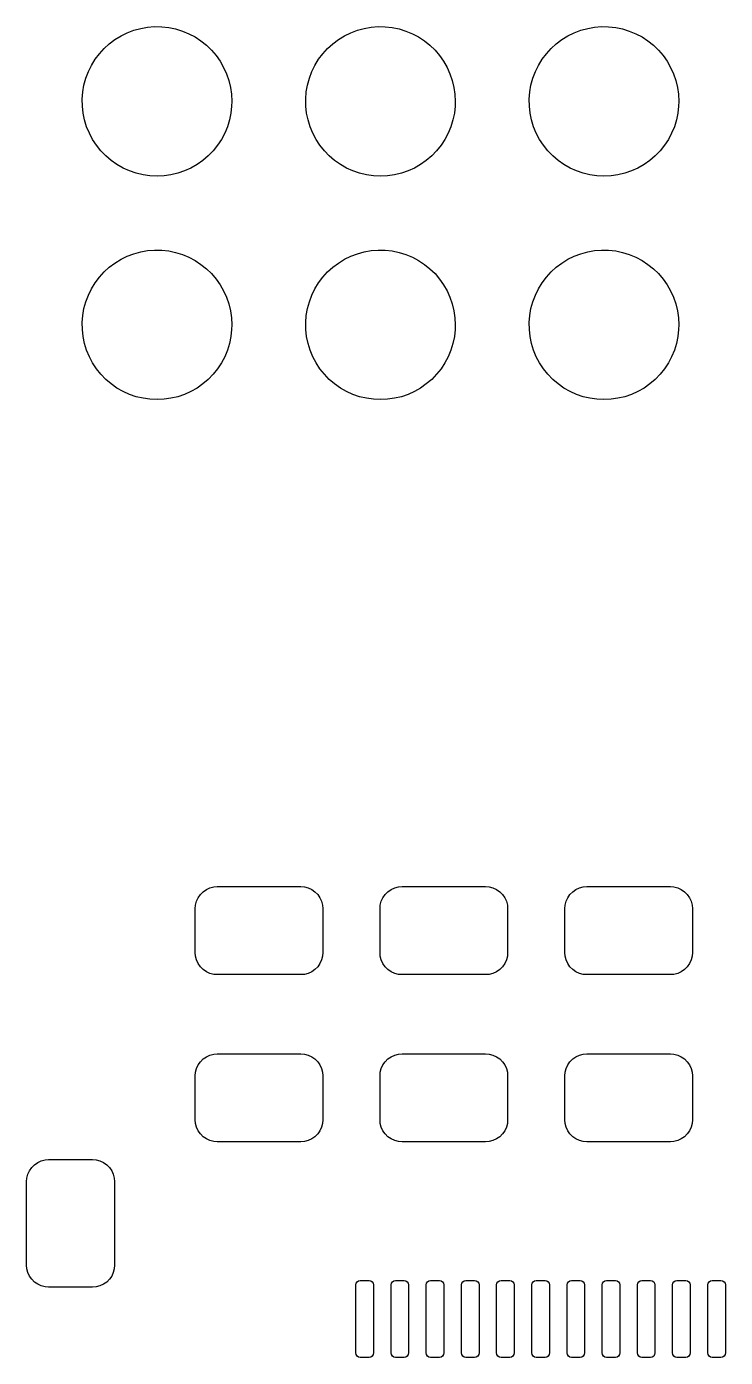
# Model space of a CAD drawing. Extents: x 92.4 to 156.4, y -90.2 to -56.2.
# Drawn here: x 118.56 to 126.5, y -72 to -56.88 of the extents above; entities that cross this region are included whole.
import ezdxf

# ---------------------------------------------------------------- set-up
doc = ezdxf.new("R2010")
doc.units = 0
doc.layers.add('BLACK', color=7, linetype='CONTINUOUS')

msp = doc.modelspace()

# ---------------------------------------------------------------- linework, layer by layer
at = {"layer": 'BLACK', "linetype": 'CONTINUOUS'}
for p, q in [((119.562, -57.022), (119.631, -56.9801)), ((119.631, -56.9801), (119.702, -56.9449)), ((119.702, -56.9449), (119.777, -56.9166)), ((119.777, -56.9166), (119.855, -56.8955)), ((119.855, -56.8955), (119.933, -56.8817)), ((119.933, -56.8817), (120.013, -56.8754)), ((120.013, -56.8754), (120.093, -56.8767)), ((120.093, -56.8767), (120.173, -56.8855)), ((120.173, -56.8855), (120.251, -56.9017)), ((120.251, -56.9017), (120.328, -56.9253)), ((120.328, -56.9253), (120.402, -56.9559)), ((120.402, -56.9559), (120.473, -56.9934)), ((120.473, -56.9934), (120.54, -57.0373)), ((122.102, -57.022), (122.171, -56.9801)), ((122.171, -56.9801), (122.242, -56.9449)), ((122.242, -56.9449), (122.317, -56.9166)), ((122.317, -56.9166), (122.395, -56.8955)), ((122.395, -56.8955), (122.473, -56.8817)), ((122.473, -56.8817), (122.553, -56.8754)), ((122.553, -56.8754), (122.633, -56.8767)), ((122.633, -56.8767), (122.713, -56.8855)), ((122.713, -56.8855), (122.791, -56.9017)), ((122.791, -56.9017), (122.868, -56.9253)), ((122.868, -56.9253), (122.942, -56.9559)), ((122.942, -56.9559), (123.013, -56.9934)), ((123.013, -56.9934), (123.08, -57.0373)), ((124.642, -57.022), (124.711, -56.9801)), ((124.711, -56.9801), (124.782, -56.9449)), ((124.782, -56.9449), (124.857, -56.9166)), ((124.857, -56.9166), (124.935, -56.8955)), ((124.935, -56.8955), (125.013, -56.8817)), ((125.013, -56.8817), (125.093, -56.8754)), ((125.093, -56.8754), (125.173, -56.8767)), ((125.173, -56.8767), (125.253, -56.8855)), ((125.253, -56.8855), (125.331, -56.9017)), ((125.331, -56.9017), (125.408, -56.9253)), ((125.408, -56.9253), (125.482, -56.9559)), ((125.482, -56.9559), (125.553, -56.9934)), ((125.553, -56.9934), (125.62, -57.0373)), ((119.385, -57.1832), (119.439, -57.124)), ((119.439, -57.124), (119.498, -57.0701)), ((119.498, -57.0701), (119.562, -57.022)), ((120.54, -57.0373), (120.602, -57.0874)), ((120.602, -57.0874), (120.66, -57.1431)), ((120.66, -57.1431), (120.712, -57.204)), ((121.925, -57.1832), (121.979, -57.124)), ((121.979, -57.124), (122.038, -57.0701)), ((122.038, -57.0701), (122.102, -57.022)), ((123.08, -57.0373), (123.142, -57.0874)), ((123.142, -57.0874), (123.2, -57.1431)), ((123.2, -57.1431), (123.252, -57.204)), ((124.465, -57.1832), (124.519, -57.124)), ((124.519, -57.124), (124.578, -57.0701)), ((124.578, -57.0701), (124.642, -57.022)), ((125.62, -57.0373), (125.682, -57.0874)), ((125.682, -57.0874), (125.74, -57.1431)), ((125.74, -57.1431), (125.792, -57.204)), ((119.26, -57.3874), (119.295, -57.3155)), ((119.295, -57.3155), (119.337, -57.2472)), ((119.337, -57.2472), (119.385, -57.1832)), ((120.712, -57.204), (120.758, -57.2695)), ((120.758, -57.2695), (120.797, -57.3391)), ((121.8, -57.3874), (121.835, -57.3155)), ((121.835, -57.3155), (121.877, -57.2472)), ((121.877, -57.2472), (121.925, -57.1832)), ((123.252, -57.204), (123.298, -57.2695)), ((123.298, -57.2695), (123.337, -57.3391)), ((124.34, -57.3874), (124.375, -57.3155)), ((124.375, -57.3155), (124.417, -57.2472)), ((124.417, -57.2472), (124.465, -57.1832)), ((125.792, -57.204), (125.838, -57.2695)), ((125.838, -57.2695), (125.877, -57.3391)), ((119.21, -57.5396), (119.232, -57.4623)), ((119.232, -57.4623), (119.26, -57.3874)), ((120.797, -57.3391), (120.83, -57.4121)), ((120.83, -57.4121), (120.856, -57.4879)), ((121.75, -57.5396), (121.772, -57.4623)), ((121.772, -57.4623), (121.8, -57.3874)), ((123.337, -57.3391), (123.37, -57.4121)), ((123.37, -57.4121), (123.396, -57.4879)), ((124.29, -57.5396), (124.312, -57.4623)), ((124.312, -57.4623), (124.34, -57.3874)), ((125.877, -57.3391), (125.91, -57.4121)), ((125.91, -57.4121), (125.936, -57.4879)), ((119.19, -57.6983), (119.197, -57.6185)), ((119.197, -57.6185), (119.21, -57.5396)), ((120.856, -57.4879), (120.875, -57.5657)), ((120.875, -57.5657), (120.886, -57.645)), ((121.73, -57.6983), (121.737, -57.6185)), ((121.737, -57.6185), (121.75, -57.5396)), ((123.396, -57.4879), (123.415, -57.5657)), ((123.415, -57.5657), (123.426, -57.645)), ((124.27, -57.6983), (124.277, -57.6185)), ((124.277, -57.6185), (124.29, -57.5396)), ((125.936, -57.4879), (125.955, -57.5657)), ((125.955, -57.5657), (125.966, -57.645)), ((119.192, -57.7784), (119.19, -57.6983)), ((120.886, -57.645), (120.89, -57.725)), ((120.89, -57.725), (120.888, -57.7784)), ((121.732, -57.7784), (121.73, -57.6983)), ((123.426, -57.645), (123.43, -57.725)), ((123.43, -57.725), (123.428, -57.7784)), ((124.272, -57.7784), (124.27, -57.6983)), ((125.966, -57.645), (125.97, -57.725)), ((125.97, -57.725), (125.968, -57.7784)), ((119.2, -57.858), (119.192, -57.7784)), ((119.217, -57.9364), (119.2, -57.858)), ((120.88, -57.858), (120.863, -57.9364)), ((120.888, -57.7784), (120.88, -57.858)), ((121.74, -57.858), (121.732, -57.7784)), ((121.757, -57.9364), (121.74, -57.858)), ((123.42, -57.858), (123.403, -57.9364)), ((123.428, -57.7784), (123.42, -57.858)), ((124.28, -57.858), (124.272, -57.7784)), ((124.297, -57.9364), (124.28, -57.858)), ((125.96, -57.858), (125.943, -57.9364)), ((125.968, -57.7784), (125.96, -57.858)), ((119.24, -58.0129), (119.217, -57.9364)), ((119.271, -58.0869), (119.24, -58.0129)), ((120.84, -58.0129), (120.809, -58.0869)), ((120.863, -57.9364), (120.84, -58.0129)), ((121.78, -58.0129), (121.757, -57.9364)), ((121.811, -58.0869), (121.78, -58.0129)), ((123.38, -58.0129), (123.349, -58.0869)), ((123.403, -57.9364), (123.38, -58.0129)), ((124.32, -58.0129), (124.297, -57.9364)), ((124.351, -58.0869), (124.32, -58.0129)), ((125.92, -58.0129), (125.889, -58.0869)), ((125.943, -57.9364), (125.92, -58.0129)), ((119.308, -58.1577), (119.271, -58.0869)), ((119.352, -58.2246), (119.308, -58.1577)), ((119.402, -58.2871), (119.352, -58.2246)), ((120.728, -58.2246), (120.678, -58.2871)), ((120.772, -58.1577), (120.728, -58.2246)), ((120.809, -58.0869), (120.772, -58.1577)), ((121.848, -58.1577), (121.811, -58.0869)), ((121.892, -58.2246), (121.848, -58.1577)), ((121.942, -58.2871), (121.892, -58.2246)), ((123.268, -58.2246), (123.218, -58.2871)), ((123.312, -58.1577), (123.268, -58.2246)), ((123.349, -58.0869), (123.312, -58.1577)), ((124.388, -58.1577), (124.351, -58.0869)), ((124.432, -58.2246), (124.388, -58.1577)), ((124.482, -58.2871), (124.432, -58.2246)), ((125.808, -58.2246), (125.758, -58.2871)), ((125.852, -58.1577), (125.808, -58.2246)), ((125.889, -58.0869), (125.852, -58.1577)), ((119.458, -58.3446), (119.402, -58.2871)), ((119.519, -58.3966), (119.458, -58.3446)), ((120.622, -58.3446), (120.561, -58.3966)), ((120.678, -58.2871), (120.622, -58.3446)), ((121.998, -58.3446), (121.942, -58.2871)), ((122.059, -58.3966), (121.998, -58.3446)), ((123.162, -58.3446), (123.101, -58.3966)), ((123.218, -58.2871), (123.162, -58.3446)), ((124.538, -58.3446), (124.482, -58.2871)), ((124.599, -58.3966), (124.538, -58.3446)), ((125.702, -58.3446), (125.641, -58.3966)), ((125.758, -58.2871), (125.702, -58.3446)), ((119.585, -58.4427), (119.519, -58.3966)), ((119.654, -58.4824), (119.585, -58.4427)), ((119.727, -58.5153), (119.654, -58.4824)), ((119.803, -58.5412), (119.727, -58.5153)), ((120.353, -58.5153), (120.277, -58.5412)), ((120.426, -58.4824), (120.353, -58.5153)), ((120.495, -58.4427), (120.426, -58.4824)), ((120.561, -58.3966), (120.495, -58.4427)), ((122.125, -58.4427), (122.059, -58.3966)), ((122.194, -58.4824), (122.125, -58.4427)), ((122.267, -58.5153), (122.194, -58.4824)), ((122.343, -58.5412), (122.267, -58.5153)), ((122.893, -58.5153), (122.817, -58.5412)), ((122.966, -58.4824), (122.893, -58.5153)), ((123.035, -58.4427), (122.966, -58.4824)), ((123.101, -58.3966), (123.035, -58.4427)), ((124.665, -58.4427), (124.599, -58.3966)), ((124.734, -58.4824), (124.665, -58.4427)), ((124.807, -58.5153), (124.734, -58.4824)), ((124.883, -58.5412), (124.807, -58.5153)), ((125.433, -58.5153), (125.357, -58.5412)), ((125.506, -58.4824), (125.433, -58.5153)), ((125.575, -58.4427), (125.506, -58.4824)), ((125.641, -58.3966), (125.575, -58.4427)), ((119.881, -58.5599), (119.803, -58.5412)), ((119.96, -58.5712), (119.881, -58.5599)), ((120.04, -58.575), (119.96, -58.5712)), ((120.12, -58.5712), (120.04, -58.575)), ((120.199, -58.5599), (120.12, -58.5712)), ((120.277, -58.5412), (120.199, -58.5599)), ((122.421, -58.5599), (122.343, -58.5412)), ((122.5, -58.5712), (122.421, -58.5599)), ((122.58, -58.575), (122.5, -58.5712)), ((122.66, -58.5712), (122.58, -58.575)), ((122.739, -58.5599), (122.66, -58.5712)), ((122.817, -58.5412), (122.739, -58.5599)), ((124.961, -58.5599), (124.883, -58.5412)), ((125.04, -58.5712), (124.961, -58.5599)), ((125.12, -58.575), (125.04, -58.5712)), ((125.2, -58.5712), (125.12, -58.575)), ((125.279, -58.5599), (125.2, -58.5712)), ((125.357, -58.5412), (125.279, -58.5599)), ((119.777, -59.4566), (119.855, -59.4355)), ((119.855, -59.4355), (119.933, -59.4217)), ((119.933, -59.4217), (120.013, -59.4154)), ((120.013, -59.4154), (120.093, -59.4167)), ((120.093, -59.4167), (120.173, -59.4255)), ((120.173, -59.4255), (120.251, -59.4417)), ((122.317, -59.4566), (122.395, -59.4355)), ((122.395, -59.4355), (122.473, -59.4217)), ((122.473, -59.4217), (122.553, -59.4154)), ((122.553, -59.4154), (122.633, -59.4167)), ((122.633, -59.4167), (122.713, -59.4255)), ((122.713, -59.4255), (122.791, -59.4417)), ((124.857, -59.4566), (124.935, -59.4355)), ((124.935, -59.4355), (125.013, -59.4217)), ((125.013, -59.4217), (125.093, -59.4154)), ((125.093, -59.4154), (125.173, -59.4167)), ((125.173, -59.4167), (125.253, -59.4255)), ((125.253, -59.4255), (125.331, -59.4417)), ((119.498, -59.6101), (119.562, -59.562)), ((119.562, -59.562), (119.631, -59.5201)), ((119.631, -59.5201), (119.702, -59.4849)), ((119.702, -59.4849), (119.777, -59.4566)), ((120.251, -59.4417), (120.328, -59.4653)), ((120.328, -59.4653), (120.402, -59.4959)), ((120.402, -59.4959), (120.473, -59.5334)), ((120.473, -59.5334), (120.54, -59.5773)), ((120.54, -59.5773), (120.602, -59.6274)), ((122.038, -59.6101), (122.102, -59.562)), ((122.102, -59.562), (122.171, -59.5201)), ((122.171, -59.5201), (122.242, -59.4849)), ((122.242, -59.4849), (122.317, -59.4566)), ((122.791, -59.4417), (122.868, -59.4653)), ((122.868, -59.4653), (122.942, -59.4959)), ((122.942, -59.4959), (123.013, -59.5334)), ((123.013, -59.5334), (123.08, -59.5773)), ((123.08, -59.5773), (123.142, -59.6274)), ((124.578, -59.6101), (124.642, -59.562)), ((124.642, -59.562), (124.711, -59.5201)), ((124.711, -59.5201), (124.782, -59.4849)), ((124.782, -59.4849), (124.857, -59.4566)), ((125.331, -59.4417), (125.408, -59.4653)), ((125.408, -59.4653), (125.482, -59.4959)), ((125.482, -59.4959), (125.553, -59.5334)), ((125.553, -59.5334), (125.62, -59.5773)), ((125.62, -59.5773), (125.682, -59.6274)), ((119.337, -59.7872), (119.385, -59.7232)), ((119.385, -59.7232), (119.439, -59.664)), ((119.439, -59.664), (119.498, -59.6101)), ((120.602, -59.6274), (120.66, -59.6831)), ((120.66, -59.6831), (120.712, -59.744)), ((121.877, -59.7872), (121.925, -59.7232)), ((121.925, -59.7232), (121.979, -59.664)), ((121.979, -59.664), (122.038, -59.6101)), ((123.142, -59.6274), (123.2, -59.6831)), ((123.2, -59.6831), (123.252, -59.744)), ((124.417, -59.7872), (124.465, -59.7232)), ((124.465, -59.7232), (124.519, -59.664)), ((124.519, -59.664), (124.578, -59.6101)), ((125.682, -59.6274), (125.74, -59.6831)), ((125.74, -59.6831), (125.792, -59.744)), ((119.26, -59.9274), (119.295, -59.8555)), ((119.295, -59.8555), (119.337, -59.7872)), ((120.712, -59.744), (120.758, -59.8095)), ((120.758, -59.8095), (120.797, -59.8791)), ((120.797, -59.8791), (120.83, -59.9521)), ((121.8, -59.9274), (121.835, -59.8555)), ((121.835, -59.8555), (121.877, -59.7872)), ((123.252, -59.744), (123.298, -59.8095)), ((123.298, -59.8095), (123.337, -59.8791)), ((123.337, -59.8791), (123.37, -59.9521)), ((124.34, -59.9274), (124.375, -59.8555)), ((124.375, -59.8555), (124.417, -59.7872)), ((125.792, -59.744), (125.838, -59.8095)), ((125.838, -59.8095), (125.877, -59.8791)), ((125.877, -59.8791), (125.91, -59.9521)), ((119.21, -60.0796), (119.232, -60.0023)), ((119.232, -60.0023), (119.26, -59.9274)), ((120.83, -59.9521), (120.856, -60.0279)), ((120.856, -60.0279), (120.875, -60.1057)), ((121.75, -60.0796), (121.772, -60.0023)), ((121.772, -60.0023), (121.8, -59.9274)), ((123.37, -59.9521), (123.396, -60.0279)), ((123.396, -60.0279), (123.415, -60.1057)), ((124.29, -60.0796), (124.312, -60.0023)), ((124.312, -60.0023), (124.34, -59.9274)), ((125.91, -59.9521), (125.936, -60.0279)), ((125.936, -60.0279), (125.955, -60.1057)), ((119.19, -60.2383), (119.197, -60.1585)), ((119.197, -60.1585), (119.21, -60.0796)), ((120.875, -60.1057), (120.886, -60.185)), ((120.886, -60.185), (120.89, -60.265)), ((121.73, -60.2383), (121.737, -60.1585)), ((121.737, -60.1585), (121.75, -60.0796)), ((123.415, -60.1057), (123.426, -60.185)), ((123.426, -60.185), (123.43, -60.265)), ((124.27, -60.2383), (124.277, -60.1585)), ((124.277, -60.1585), (124.29, -60.0796)), ((125.955, -60.1057), (125.966, -60.185)), ((125.966, -60.185), (125.97, -60.265)), ((119.192, -60.3184), (119.19, -60.2383)), ((119.2, -60.398), (119.192, -60.3184)), ((120.888, -60.3184), (120.88, -60.398)), ((120.89, -60.265), (120.888, -60.3184)), ((121.732, -60.3184), (121.73, -60.2383)), ((121.74, -60.398), (121.732, -60.3184)), ((123.428, -60.3184), (123.42, -60.398)), ((123.43, -60.265), (123.428, -60.3184)), ((124.272, -60.3184), (124.27, -60.2383)), ((124.28, -60.398), (124.272, -60.3184)), ((125.968, -60.3184), (125.96, -60.398)), ((125.97, -60.265), (125.968, -60.3184)), ((119.217, -60.4764), (119.2, -60.398)), ((119.24, -60.5529), (119.217, -60.4764)), ((120.863, -60.4764), (120.84, -60.5529)), ((120.88, -60.398), (120.863, -60.4764)), ((121.757, -60.4764), (121.74, -60.398)), ((121.78, -60.5529), (121.757, -60.4764)), ((123.403, -60.4764), (123.38, -60.5529)), ((123.42, -60.398), (123.403, -60.4764)), ((124.297, -60.4764), (124.28, -60.398)), ((124.32, -60.5529), (124.297, -60.4764)), ((125.943, -60.4764), (125.92, -60.5529)), ((125.96, -60.398), (125.943, -60.4764)), ((119.271, -60.6269), (119.24, -60.5529)), ((119.308, -60.6977), (119.271, -60.6269)), ((120.809, -60.6269), (120.772, -60.6977)), ((120.84, -60.5529), (120.809, -60.6269)), ((121.811, -60.6269), (121.78, -60.5529)), ((121.848, -60.6977), (121.811, -60.6269)), ((123.349, -60.6269), (123.312, -60.6977)), ((123.38, -60.5529), (123.349, -60.6269)), ((124.351, -60.6269), (124.32, -60.5529)), ((124.388, -60.6977), (124.351, -60.6269)), ((125.889, -60.6269), (125.852, -60.6977)), ((125.92, -60.5529), (125.889, -60.6269)), ((119.352, -60.7646), (119.308, -60.6977)), ((119.402, -60.8271), (119.352, -60.7646)), ((120.728, -60.7646), (120.678, -60.8271)), ((120.772, -60.6977), (120.728, -60.7646)), ((121.892, -60.7646), (121.848, -60.6977)), ((121.942, -60.8271), (121.892, -60.7646)), ((123.268, -60.7646), (123.218, -60.8271)), ((123.312, -60.6977), (123.268, -60.7646)), ((124.432, -60.7646), (124.388, -60.6977)), ((124.482, -60.8271), (124.432, -60.7646)), ((125.808, -60.7646), (125.758, -60.8271)), ((125.852, -60.6977), (125.808, -60.7646)), ((119.458, -60.8846), (119.402, -60.8271)), ((119.519, -60.9366), (119.458, -60.8846)), ((119.585, -60.9827), (119.519, -60.9366)), ((120.561, -60.9366), (120.495, -60.9827)), ((120.622, -60.8846), (120.561, -60.9366)), ((120.678, -60.8271), (120.622, -60.8846)), ((121.998, -60.8846), (121.942, -60.8271)), ((122.059, -60.9366), (121.998, -60.8846)), ((122.125, -60.9827), (122.059, -60.9366)), ((123.101, -60.9366), (123.035, -60.9827)), ((123.162, -60.8846), (123.101, -60.9366)), ((123.218, -60.8271), (123.162, -60.8846)), ((124.538, -60.8846), (124.482, -60.8271)), ((124.599, -60.9366), (124.538, -60.8846)), ((124.665, -60.9827), (124.599, -60.9366)), ((125.641, -60.9366), (125.575, -60.9827)), ((125.702, -60.8846), (125.641, -60.9366)), ((125.758, -60.8271), (125.702, -60.8846)), ((119.654, -61.0224), (119.585, -60.9827)), ((119.727, -61.0553), (119.654, -61.0224)), ((119.803, -61.0812), (119.727, -61.0553)), ((119.881, -61.0999), (119.803, -61.0812)), ((119.96, -61.1112), (119.881, -61.0999)), ((120.199, -61.0999), (120.12, -61.1112)), ((120.277, -61.0812), (120.199, -61.0999)), ((120.353, -61.0553), (120.277, -61.0812)), ((120.426, -61.0224), (120.353, -61.0553)), ((120.495, -60.9827), (120.426, -61.0224)), ((122.194, -61.0224), (122.125, -60.9827)), ((122.267, -61.0553), (122.194, -61.0224)), ((122.343, -61.0812), (122.267, -61.0553)), ((122.421, -61.0999), (122.343, -61.0812)), ((122.5, -61.1112), (122.421, -61.0999)), ((122.739, -61.0999), (122.66, -61.1112)), ((122.817, -61.0812), (122.739, -61.0999)), ((122.893, -61.0553), (122.817, -61.0812)), ((122.966, -61.0224), (122.893, -61.0553)), ((123.035, -60.9827), (122.966, -61.0224)), ((124.734, -61.0224), (124.665, -60.9827)), ((124.807, -61.0553), (124.734, -61.0224)), ((124.883, -61.0812), (124.807, -61.0553)), ((124.961, -61.0999), (124.883, -61.0812)), ((125.04, -61.1112), (124.961, -61.0999)), ((125.279, -61.0999), (125.2, -61.1112)), ((125.357, -61.0812), (125.279, -61.0999)), ((125.433, -61.0553), (125.357, -61.0812)), ((125.506, -61.0224), (125.433, -61.0553)), ((125.575, -60.9827), (125.506, -61.0224)), ((120.04, -61.115), (119.96, -61.1112)), ((120.12, -61.1112), (120.04, -61.115)), ((122.58, -61.115), (122.5, -61.1112)), ((122.66, -61.1112), (122.58, -61.115)), ((125.12, -61.115), (125.04, -61.1112)), ((125.2, -61.1112), (125.12, -61.115)), ((120.565, -66.7082), (120.601, -66.6828)), ((120.601, -66.6828), (120.642, -66.6643)), ((120.642, -66.6643), (120.685, -66.6533)), ((120.685, -66.6533), (120.725, -66.65)), ((120.725, -66.65), (121.675, -66.65)), ((121.675, -66.65), (121.715, -66.6533)), ((121.715, -66.6533), (121.758, -66.6643)), ((121.758, -66.6643), (121.799, -66.6828)), ((121.799, -66.6828), (121.835, -66.7082)), ((122.665, -66.7082), (122.701, -66.6828)), ((122.701, -66.6828), (122.742, -66.6643)), ((122.742, -66.6643), (122.785, -66.6533)), ((122.785, -66.6533), (122.825, -66.65)), ((122.825, -66.65), (123.775, -66.65)), ((123.775, -66.65), (123.815, -66.6533)), ((123.815, -66.6533), (123.858, -66.6643)), ((123.858, -66.6643), (123.899, -66.6828)), ((123.899, -66.6828), (123.935, -66.7082)), ((124.765, -66.7082), (124.801, -66.6828)), ((124.801, -66.6828), (124.842, -66.6643)), ((124.842, -66.6643), (124.885, -66.6533)), ((124.885, -66.6533), (124.925, -66.65)), ((124.925, -66.65), (125.875, -66.65)), ((125.875, -66.65), (125.915, -66.6533)), ((125.915, -66.6533), (125.958, -66.6643)), ((125.958, -66.6643), (125.999, -66.6828)), ((125.999, -66.6828), (126.035, -66.7082)), ((120.478, -66.8596), (120.489, -66.8165)), ((120.489, -66.8165), (120.508, -66.7761)), ((120.508, -66.7761), (120.533, -66.7396)), ((120.533, -66.7396), (120.565, -66.7082)), ((121.835, -66.7082), (121.867, -66.7396)), ((121.867, -66.7396), (121.892, -66.7761)), ((121.892, -66.7761), (121.911, -66.8165)), ((121.911, -66.8165), (121.922, -66.8596)), ((122.578, -66.8596), (122.589, -66.8165)), ((122.589, -66.8165), (122.608, -66.7761)), ((122.608, -66.7761), (122.633, -66.7396)), ((122.633, -66.7396), (122.665, -66.7082)), ((123.935, -66.7082), (123.967, -66.7396)), ((123.967, -66.7396), (123.992, -66.7761)), ((123.992, -66.7761), (124.011, -66.8165)), ((124.011, -66.8165), (124.022, -66.8596)), ((124.678, -66.8596), (124.689, -66.8165)), ((124.689, -66.8165), (124.708, -66.7761)), ((124.708, -66.7761), (124.733, -66.7396)), ((124.733, -66.7396), (124.765, -66.7082)), ((126.035, -66.7082), (126.067, -66.7396)), ((126.067, -66.7396), (126.092, -66.7761)), ((126.092, -66.7761), (126.111, -66.8165)), ((126.111, -66.8165), (126.122, -66.8596)), ((120.475, -66.9), (120.478, -66.8596)), ((120.475, -67.4), (120.475, -66.9)), ((121.922, -66.8596), (121.925, -66.9)), ((121.925, -66.9), (121.925, -67.4)), ((122.575, -66.9), (122.578, -66.8596)), ((122.575, -67.4), (122.575, -66.9)), ((124.022, -66.8596), (124.025, -66.9)), ((124.025, -66.9), (124.025, -67.4)), ((124.675, -66.9), (124.678, -66.8596)), ((124.675, -67.4), (124.675, -66.9)), ((126.122, -66.8596), (126.125, -66.9)), ((126.125, -66.9), (126.125, -67.4)), ((120.478, -67.4404), (120.475, -67.4)), ((120.489, -67.4835), (120.478, -67.4404)), ((121.922, -67.4404), (121.911, -67.4835)), ((121.925, -67.4), (121.922, -67.4404)), ((122.578, -67.4404), (122.575, -67.4)), ((122.589, -67.4835), (122.578, -67.4404)), ((124.022, -67.4404), (124.011, -67.4835)), ((124.025, -67.4), (124.022, -67.4404)), ((124.678, -67.4404), (124.675, -67.4)), ((124.689, -67.4835), (124.678, -67.4404)), ((126.122, -67.4404), (126.111, -67.4835)), ((126.125, -67.4), (126.122, -67.4404)), ((120.508, -67.5239), (120.489, -67.4835)), ((120.533, -67.5604), (120.508, -67.5239)), ((120.565, -67.5918), (120.533, -67.5604)), ((120.601, -67.6172), (120.565, -67.5918)), ((121.835, -67.5918), (121.799, -67.6172)), ((121.867, -67.5604), (121.835, -67.5918)), ((121.892, -67.5239), (121.867, -67.5604)), ((121.911, -67.4835), (121.892, -67.5239)), ((122.608, -67.5239), (122.589, -67.4835)), ((122.633, -67.5604), (122.608, -67.5239)), ((122.665, -67.5918), (122.633, -67.5604)), ((122.701, -67.6172), (122.665, -67.5918)), ((123.935, -67.5918), (123.899, -67.6172)), ((123.967, -67.5604), (123.935, -67.5918)), ((123.992, -67.5239), (123.967, -67.5604)), ((124.011, -67.4835), (123.992, -67.5239)), ((124.708, -67.5239), (124.689, -67.4835)), ((124.733, -67.5604), (124.708, -67.5239)), ((124.765, -67.5918), (124.733, -67.5604)), ((124.801, -67.6172), (124.765, -67.5918)), ((126.035, -67.5918), (125.999, -67.6172)), ((126.067, -67.5604), (126.035, -67.5918)), ((126.092, -67.5239), (126.067, -67.5604)), ((126.111, -67.4835), (126.092, -67.5239)), ((120.642, -67.6357), (120.601, -67.6172)), ((120.685, -67.6467), (120.642, -67.6357)), ((120.725, -67.65), (120.685, -67.6467)), ((121.675, -67.65), (120.725, -67.65)), ((121.715, -67.6467), (121.675, -67.65)), ((121.758, -67.6357), (121.715, -67.6467)), ((121.799, -67.6172), (121.758, -67.6357)), ((122.742, -67.6357), (122.701, -67.6172)), ((122.785, -67.6467), (122.742, -67.6357)), ((122.825, -67.65), (122.785, -67.6467)), ((123.775, -67.65), (122.825, -67.65)), ((123.815, -67.6467), (123.775, -67.65)), ((123.858, -67.6357), (123.815, -67.6467)), ((123.899, -67.6172), (123.858, -67.6357)), ((124.842, -67.6357), (124.801, -67.6172)), ((124.885, -67.6467), (124.842, -67.6357)), ((124.925, -67.65), (124.885, -67.6467)), ((125.875, -67.65), (124.925, -67.65)), ((125.915, -67.6467), (125.875, -67.65)), ((125.958, -67.6357), (125.915, -67.6467)), ((125.999, -67.6172), (125.958, -67.6357)), ((120.508, -68.6761), (120.533, -68.6396)), ((120.533, -68.6396), (120.565, -68.6082)), ((120.565, -68.6082), (120.601, -68.5828)), ((120.601, -68.5828), (120.642, -68.5643)), ((120.642, -68.5643), (120.685, -68.5533)), ((120.685, -68.5533), (120.725, -68.55)), ((120.725, -68.55), (121.675, -68.55)), ((121.675, -68.55), (121.715, -68.5533)), ((121.715, -68.5533), (121.758, -68.5643)), ((121.758, -68.5643), (121.799, -68.5828)), ((121.799, -68.5828), (121.835, -68.6082)), ((121.835, -68.6082), (121.867, -68.6396)), ((121.867, -68.6396), (121.892, -68.6761)), ((122.608, -68.6761), (122.633, -68.6396)), ((122.633, -68.6396), (122.665, -68.6082)), ((122.665, -68.6082), (122.701, -68.5828)), ((122.701, -68.5828), (122.742, -68.5643)), ((122.742, -68.5643), (122.785, -68.5533)), ((122.785, -68.5533), (122.825, -68.55)), ((122.825, -68.55), (123.775, -68.55)), ((123.775, -68.55), (123.815, -68.5533)), ((123.815, -68.5533), (123.858, -68.5643)), ((123.858, -68.5643), (123.899, -68.5828)), ((123.899, -68.5828), (123.935, -68.6082)), ((123.935, -68.6082), (123.967, -68.6396)), ((123.967, -68.6396), (123.992, -68.6761)), ((124.708, -68.6761), (124.733, -68.6396)), ((124.733, -68.6396), (124.765, -68.6082)), ((124.765, -68.6082), (124.801, -68.5828)), ((124.801, -68.5828), (124.842, -68.5643)), ((124.842, -68.5643), (124.885, -68.5533)), ((124.885, -68.5533), (124.925, -68.55)), ((124.925, -68.55), (125.875, -68.55)), ((125.875, -68.55), (125.915, -68.5533)), ((125.915, -68.5533), (125.958, -68.5643)), ((125.958, -68.5643), (125.999, -68.5828)), ((125.999, -68.5828), (126.035, -68.6082)), ((126.035, -68.6082), (126.067, -68.6396)), ((126.067, -68.6396), (126.092, -68.6761)), ((120.475, -68.8), (120.478, -68.7596)), ((120.475, -69.3), (120.475, -68.8)), ((120.478, -68.7596), (120.489, -68.7165)), ((120.489, -68.7165), (120.508, -68.6761)), ((121.892, -68.6761), (121.911, -68.7165)), ((121.911, -68.7165), (121.922, -68.7596)), ((121.922, -68.7596), (121.925, -68.8)), ((121.925, -68.8), (121.925, -69.3)), ((122.575, -68.8), (122.578, -68.7596)), ((122.575, -69.3), (122.575, -68.8)), ((122.578, -68.7596), (122.589, -68.7165)), ((122.589, -68.7165), (122.608, -68.6761)), ((123.992, -68.6761), (124.011, -68.7165)), ((124.011, -68.7165), (124.022, -68.7596)), ((124.022, -68.7596), (124.025, -68.8)), ((124.025, -68.8), (124.025, -69.3)), ((124.675, -68.8), (124.678, -68.7596)), ((124.675, -69.3), (124.675, -68.8)), ((124.678, -68.7596), (124.689, -68.7165)), ((124.689, -68.7165), (124.708, -68.6761)), ((126.092, -68.6761), (126.111, -68.7165)), ((126.111, -68.7165), (126.122, -68.7596)), ((126.122, -68.7596), (126.125, -68.8)), ((126.125, -68.8), (126.125, -69.3)), ((120.478, -69.3404), (120.475, -69.3)), ((120.489, -69.3835), (120.478, -69.3404)), ((120.508, -69.4239), (120.489, -69.3835)), ((121.911, -69.3835), (121.892, -69.4239)), ((121.922, -69.3404), (121.911, -69.3835)), ((121.925, -69.3), (121.922, -69.3404)), ((122.578, -69.3404), (122.575, -69.3)), ((122.589, -69.3835), (122.578, -69.3404)), ((122.608, -69.4239), (122.589, -69.3835)), ((124.011, -69.3835), (123.992, -69.4239)), ((124.022, -69.3404), (124.011, -69.3835)), ((124.025, -69.3), (124.022, -69.3404)), ((124.678, -69.3404), (124.675, -69.3)), ((124.689, -69.3835), (124.678, -69.3404)), ((124.708, -69.4239), (124.689, -69.3835)), ((126.111, -69.3835), (126.092, -69.4239)), ((126.122, -69.3404), (126.111, -69.3835)), ((126.125, -69.3), (126.122, -69.3404)), ((120.533, -69.4604), (120.508, -69.4239)), ((120.565, -69.4918), (120.533, -69.4604)), ((120.601, -69.5172), (120.565, -69.4918)), ((120.642, -69.5357), (120.601, -69.5172)), ((120.685, -69.5467), (120.642, -69.5357)), ((120.725, -69.55), (120.685, -69.5467)), ((121.675, -69.55), (120.725, -69.55)), ((121.715, -69.5467), (121.675, -69.55)), ((121.758, -69.5357), (121.715, -69.5467)), ((121.799, -69.5172), (121.758, -69.5357)), ((121.835, -69.4918), (121.799, -69.5172)), ((121.867, -69.4604), (121.835, -69.4918)), ((121.892, -69.4239), (121.867, -69.4604)), ((122.633, -69.4604), (122.608, -69.4239)), ((122.665, -69.4918), (122.633, -69.4604)), ((122.701, -69.5172), (122.665, -69.4918)), ((122.742, -69.5357), (122.701, -69.5172)), ((122.785, -69.5467), (122.742, -69.5357)), ((122.825, -69.55), (122.785, -69.5467)), ((123.775, -69.55), (122.825, -69.55)), ((123.815, -69.5467), (123.775, -69.55)), ((123.858, -69.5357), (123.815, -69.5467)), ((123.899, -69.5172), (123.858, -69.5357)), ((123.935, -69.4918), (123.899, -69.5172)), ((123.967, -69.4604), (123.935, -69.4918)), ((123.992, -69.4239), (123.967, -69.4604)), ((124.733, -69.4604), (124.708, -69.4239)), ((124.765, -69.4918), (124.733, -69.4604)), ((124.801, -69.5172), (124.765, -69.4918)), ((124.842, -69.5357), (124.801, -69.5172)), ((124.885, -69.5467), (124.842, -69.5357)), ((124.925, -69.55), (124.885, -69.5467)), ((125.875, -69.55), (124.925, -69.55)), ((125.915, -69.5467), (125.875, -69.55)), ((125.958, -69.5357), (125.915, -69.5467)), ((125.999, -69.5172), (125.958, -69.5357)), ((126.035, -69.4918), (125.999, -69.5172)), ((126.067, -69.4604), (126.035, -69.4918)), ((126.092, -69.4239), (126.067, -69.4604)), ((118.59, -69.8781), (118.616, -69.8416)), ((118.616, -69.8416), (118.647, -69.8102)), ((118.647, -69.8102), (118.684, -69.7848)), ((118.684, -69.7848), (118.724, -69.7663)), ((118.724, -69.7663), (118.767, -69.7552)), ((118.767, -69.7552), (118.808, -69.752)), ((118.808, -69.752), (119.308, -69.752)), ((119.308, -69.752), (119.348, -69.7552)), ((119.348, -69.7552), (119.391, -69.7663)), ((119.391, -69.7663), (119.431, -69.7848)), ((119.431, -69.7848), (119.468, -69.8102)), ((119.468, -69.8102), (119.499, -69.8416)), ((119.499, -69.8416), (119.525, -69.8781)), ((118.558, -70.002), (118.561, -69.9616)), ((118.558, -70.952), (118.558, -70.002)), ((118.561, -69.9616), (118.572, -69.9185)), ((118.572, -69.9185), (118.59, -69.8781)), ((119.525, -69.8781), (119.543, -69.9185)), ((119.543, -69.9185), (119.554, -69.9616)), ((119.554, -69.9616), (119.558, -70.002)), ((119.558, -70.002), (119.558, -70.952)), ((118.561, -70.9924), (118.558, -70.952)), ((118.572, -71.0354), (118.561, -70.9924)), ((118.59, -71.0758), (118.572, -71.0354)), ((118.616, -71.1123), (118.59, -71.0758)), ((119.525, -71.0758), (119.499, -71.1123)), ((119.543, -71.0354), (119.525, -71.0758)), ((119.554, -70.9924), (119.543, -71.0354)), ((119.558, -70.952), (119.554, -70.9924)), ((118.647, -71.1437), (118.616, -71.1123)), ((118.684, -71.1691), (118.647, -71.1437)), ((118.724, -71.1876), (118.684, -71.1691)), ((118.767, -71.1987), (118.724, -71.1876)), ((118.808, -71.202), (118.767, -71.1987)), ((119.308, -71.202), (118.808, -71.202)), ((119.348, -71.1987), (119.308, -71.202)), ((119.391, -71.1876), (119.348, -71.1987)), ((119.431, -71.1691), (119.391, -71.1876)), ((119.468, -71.1437), (119.431, -71.1691)), ((119.499, -71.1123), (119.468, -71.1437)), ((122.3, -71.175), (122.304, -71.1559)), ((122.3, -71.95), (122.3, -71.175)), ((122.304, -71.1559), (122.315, -71.1396)), ((122.315, -71.1396), (122.331, -71.1288)), ((122.331, -71.1288), (122.35, -71.125)), ((122.35, -71.125), (122.45, -71.125)), ((122.45, -71.125), (122.469, -71.1288)), ((122.469, -71.1288), (122.485, -71.1396)), ((122.485, -71.1396), (122.496, -71.1559)), ((122.496, -71.1559), (122.5, -71.175)), ((122.5, -71.175), (122.5, -71.95)), ((122.7, -71.175), (122.704, -71.1559)), ((122.7, -71.95), (122.7, -71.175)), ((122.704, -71.1559), (122.715, -71.1396)), ((122.715, -71.1396), (122.731, -71.1288)), ((122.731, -71.1288), (122.75, -71.125)), ((122.75, -71.125), (122.85, -71.125)), ((122.85, -71.125), (122.869, -71.1288)), ((122.869, -71.1288), (122.885, -71.1396)), ((122.885, -71.1396), (122.896, -71.1559)), ((122.896, -71.1559), (122.9, -71.175)), ((122.9, -71.175), (122.9, -71.95)), ((123.1, -71.175), (123.104, -71.1559)), ((123.1, -71.95), (123.1, -71.175)), ((123.104, -71.1559), (123.115, -71.1396)), ((123.115, -71.1396), (123.131, -71.1288)), ((123.131, -71.1288), (123.15, -71.125)), ((123.15, -71.125), (123.25, -71.125)), ((123.25, -71.125), (123.269, -71.1288)), ((123.269, -71.1288), (123.285, -71.1396)), ((123.285, -71.1396), (123.296, -71.1559)), ((123.296, -71.1559), (123.3, -71.175)), ((123.3, -71.175), (123.3, -71.95)), ((123.5, -71.175), (123.504, -71.1559)), ((123.5, -71.95), (123.5, -71.175)), ((123.504, -71.1559), (123.515, -71.1396)), ((123.515, -71.1396), (123.531, -71.1288)), ((123.531, -71.1288), (123.55, -71.125)), ((123.55, -71.125), (123.65, -71.125)), ((123.65, -71.125), (123.669, -71.1288)), ((123.669, -71.1288), (123.685, -71.1396)), ((123.685, -71.1396), (123.696, -71.1559)), ((123.696, -71.1559), (123.7, -71.175)), ((123.7, -71.175), (123.7, -71.95)), ((123.9, -71.175), (123.904, -71.1559)), ((123.9, -71.95), (123.9, -71.175)), ((123.904, -71.1559), (123.915, -71.1396)), ((123.915, -71.1396), (123.931, -71.1288)), ((123.931, -71.1288), (123.95, -71.125)), ((123.95, -71.125), (124.05, -71.125)), ((124.05, -71.125), (124.069, -71.1288)), ((124.069, -71.1288), (124.085, -71.1396)), ((124.085, -71.1396), (124.096, -71.1559)), ((124.096, -71.1559), (124.1, -71.175)), ((124.1, -71.175), (124.1, -71.95)), ((124.3, -71.175), (124.304, -71.1559)), ((124.3, -71.95), (124.3, -71.175)), ((124.304, -71.1559), (124.315, -71.1396)), ((124.315, -71.1396), (124.331, -71.1288)), ((124.331, -71.1288), (124.35, -71.125)), ((124.35, -71.125), (124.45, -71.125)), ((124.45, -71.125), (124.469, -71.1288)), ((124.469, -71.1288), (124.485, -71.1396)), ((124.485, -71.1396), (124.496, -71.1559)), ((124.496, -71.1559), (124.5, -71.175)), ((124.5, -71.175), (124.5, -71.95)), ((124.7, -71.175), (124.704, -71.1559)), ((124.7, -71.95), (124.7, -71.175)), ((124.704, -71.1559), (124.715, -71.1396)), ((124.715, -71.1396), (124.731, -71.1288)), ((124.731, -71.1288), (124.75, -71.125)), ((124.75, -71.125), (124.85, -71.125)), ((124.85, -71.125), (124.869, -71.1288)), ((124.869, -71.1288), (124.885, -71.1396)), ((124.885, -71.1396), (124.896, -71.1559)), ((124.896, -71.1559), (124.9, -71.175)), ((124.9, -71.175), (124.9, -71.95)), ((125.1, -71.175), (125.104, -71.1559)), ((125.1, -71.95), (125.1, -71.175)), ((125.104, -71.1559), (125.115, -71.1396)), ((125.115, -71.1396), (125.131, -71.1288)), ((125.131, -71.1288), (125.15, -71.125)), ((125.15, -71.125), (125.25, -71.125)), ((125.25, -71.125), (125.269, -71.1288)), ((125.269, -71.1288), (125.285, -71.1396)), ((125.285, -71.1396), (125.296, -71.1559)), ((125.296, -71.1559), (125.3, -71.175)), ((125.3, -71.175), (125.3, -71.95)), ((125.5, -71.175), (125.504, -71.1559)), ((125.5, -71.95), (125.5, -71.175)), ((125.504, -71.1559), (125.515, -71.1396)), ((125.515, -71.1396), (125.531, -71.1288)), ((125.531, -71.1288), (125.55, -71.125)), ((125.55, -71.125), (125.65, -71.125)), ((125.65, -71.125), (125.669, -71.1288)), ((125.669, -71.1288), (125.685, -71.1396)), ((125.685, -71.1396), (125.696, -71.1559)), ((125.696, -71.1559), (125.7, -71.175)), ((125.7, -71.175), (125.7, -71.95)), ((125.9, -71.175), (125.904, -71.1559)), ((125.9, -71.95), (125.9, -71.175)), ((125.904, -71.1559), (125.915, -71.1396)), ((125.915, -71.1396), (125.931, -71.1288)), ((125.931, -71.1288), (125.95, -71.125)), ((125.95, -71.125), (126.05, -71.125)), ((126.05, -71.125), (126.069, -71.1288)), ((126.069, -71.1288), (126.085, -71.1396)), ((126.085, -71.1396), (126.096, -71.1559)), ((126.096, -71.1559), (126.1, -71.175)), ((126.1, -71.175), (126.1, -71.95)), ((126.3, -71.175), (126.304, -71.1559)), ((126.3, -71.95), (126.3, -71.175)), ((126.304, -71.1559), (126.315, -71.1396)), ((126.315, -71.1396), (126.331, -71.1288)), ((126.331, -71.1288), (126.35, -71.125)), ((126.35, -71.125), (126.45, -71.125)), ((126.45, -71.125), (126.469, -71.1288)), ((126.469, -71.1288), (126.485, -71.1396)), ((126.485, -71.1396), (126.496, -71.1559)), ((126.496, -71.1559), (126.5, -71.175)), ((126.5, -71.175), (126.5, -71.95)), ((122.304, -71.9691), (122.3, -71.95)), ((122.315, -71.9854), (122.304, -71.9691)), ((122.331, -71.9962), (122.315, -71.9854)), ((122.485, -71.9854), (122.469, -71.9962)), ((122.496, -71.9691), (122.485, -71.9854)), ((122.5, -71.95), (122.496, -71.9691)), ((122.704, -71.9691), (122.7, -71.95)), ((122.715, -71.9854), (122.704, -71.9691)), ((122.731, -71.9962), (122.715, -71.9854)), ((122.885, -71.9854), (122.869, -71.9962)), ((122.896, -71.9691), (122.885, -71.9854)), ((122.9, -71.95), (122.896, -71.9691)), ((123.104, -71.9691), (123.1, -71.95)), ((123.115, -71.9854), (123.104, -71.9691)), ((123.131, -71.9962), (123.115, -71.9854)), ((123.285, -71.9854), (123.269, -71.9962)), ((123.296, -71.9691), (123.285, -71.9854)), ((123.3, -71.95), (123.296, -71.9691)), ((123.504, -71.9691), (123.5, -71.95)), ((123.515, -71.9854), (123.504, -71.9691)), ((123.531, -71.9962), (123.515, -71.9854)), ((123.685, -71.9854), (123.669, -71.9962)), ((123.696, -71.9691), (123.685, -71.9854)), ((123.7, -71.95), (123.696, -71.9691)), ((123.904, -71.9691), (123.9, -71.95)), ((123.915, -71.9854), (123.904, -71.9691)), ((123.931, -71.9962), (123.915, -71.9854)), ((124.085, -71.9854), (124.069, -71.9962)), ((124.096, -71.9691), (124.085, -71.9854)), ((124.1, -71.95), (124.096, -71.9691)), ((124.304, -71.9691), (124.3, -71.95)), ((124.315, -71.9854), (124.304, -71.9691)), ((124.331, -71.9962), (124.315, -71.9854)), ((124.485, -71.9854), (124.469, -71.9962)), ((124.496, -71.9691), (124.485, -71.9854)), ((124.5, -71.95), (124.496, -71.9691)), ((124.704, -71.9691), (124.7, -71.95)), ((124.715, -71.9854), (124.704, -71.9691)), ((124.731, -71.9962), (124.715, -71.9854)), ((124.885, -71.9854), (124.869, -71.9962)), ((124.896, -71.9691), (124.885, -71.9854)), ((124.9, -71.95), (124.896, -71.9691)), ((125.104, -71.9691), (125.1, -71.95)), ((125.115, -71.9854), (125.104, -71.9691)), ((125.131, -71.9962), (125.115, -71.9854)), ((125.285, -71.9854), (125.269, -71.9962)), ((125.296, -71.9691), (125.285, -71.9854)), ((125.3, -71.95), (125.296, -71.9691)), ((125.504, -71.9691), (125.5, -71.95)), ((125.515, -71.9854), (125.504, -71.9691)), ((125.531, -71.9962), (125.515, -71.9854)), ((125.685, -71.9854), (125.669, -71.9962)), ((125.696, -71.9691), (125.685, -71.9854)), ((125.7, -71.95), (125.696, -71.9691)), ((125.904, -71.9691), (125.9, -71.95)), ((125.915, -71.9854), (125.904, -71.9691)), ((125.931, -71.9962), (125.915, -71.9854)), ((126.085, -71.9854), (126.069, -71.9962)), ((126.096, -71.9691), (126.085, -71.9854)), ((126.1, -71.95), (126.096, -71.9691)), ((126.304, -71.9691), (126.3, -71.95)), ((126.315, -71.9854), (126.304, -71.9691)), ((126.331, -71.9962), (126.315, -71.9854)), ((126.485, -71.9854), (126.469, -71.9962)), ((126.496, -71.9691), (126.485, -71.9854)), ((126.5, -71.95), (126.496, -71.9691)), ((122.35, -72), (122.331, -71.9962)), ((122.45, -72), (122.35, -72)), ((122.469, -71.9962), (122.45, -72)), ((122.75, -72), (122.731, -71.9962)), ((122.85, -72), (122.75, -72)), ((122.869, -71.9962), (122.85, -72)), ((123.15, -72), (123.131, -71.9962)), ((123.25, -72), (123.15, -72)), ((123.269, -71.9962), (123.25, -72)), ((123.55, -72), (123.531, -71.9962)), ((123.65, -72), (123.55, -72)), ((123.669, -71.9962), (123.65, -72)), ((123.95, -72), (123.931, -71.9962)), ((124.05, -72), (123.95, -72)), ((124.069, -71.9962), (124.05, -72)), ((124.35, -72), (124.331, -71.9962)), ((124.45, -72), (124.35, -72)), ((124.469, -71.9962), (124.45, -72)), ((124.75, -72), (124.731, -71.9962)), ((124.85, -72), (124.75, -72)), ((124.869, -71.9962), (124.85, -72)), ((125.15, -72), (125.131, -71.9962)), ((125.25, -72), (125.15, -72)), ((125.269, -71.9962), (125.25, -72)), ((125.55, -72), (125.531, -71.9962)), ((125.65, -72), (125.55, -72)), ((125.669, -71.9962), (125.65, -72)), ((125.95, -72), (125.931, -71.9962)), ((126.05, -72), (125.95, -72)), ((126.069, -71.9962), (126.05, -72)), ((126.35, -72), (126.331, -71.9962)), ((126.45, -72), (126.35, -72)), ((126.469, -71.9962), (126.45, -72))]:
    msp.add_line(p, q, dxfattribs=at)

doc.saveas('drawing.dxf')
